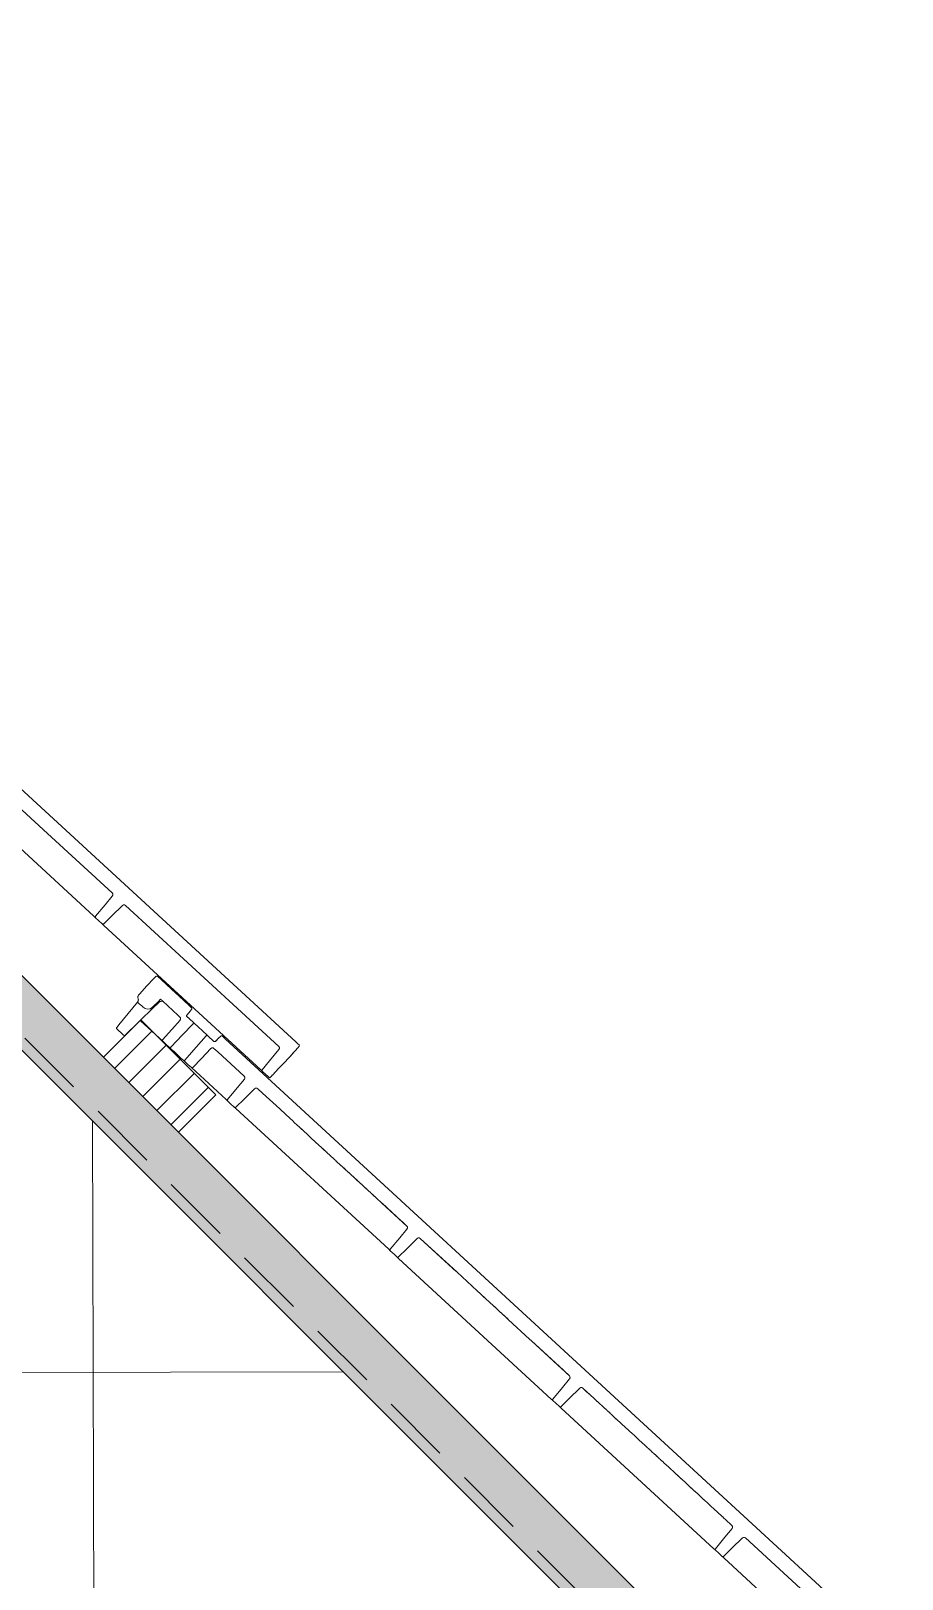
# Paper-space layout 'd-08 roof detail ' of a CAD drawing. Header units: millimetres. Extents: x 10 to 200, y 11 to 232.
# Drawn here: x 122.5 to 162, y 162.1 to 232.2 of the extents above; entities that cross this region are included whole.
import ezdxf
from ezdxf.xclip import XClip

# ---------------------------------------------------------------- set-up
doc = ezdxf.new("R2010")
doc.units = ezdxf.units.MM
doc.header["$MEASUREMENT"] = 0
doc.header["$XCLIPFRAME"] = 0
doc.linetypes.add('Streeplijn', pattern=[4.687, 3.125, -1.562])
doc.linetypes.add('Wipeout_Contour', pattern=[1000, 0, -1000])
doc.layers.add('Info - 1_50_100', color=7, linetype='Continuous')
doc.layers.add('Info - 1_5_10', color=7, linetype='Continuous')

# ---------------------------------------------------------------- blocks, each defined once
blk = doc.blocks.new('Drawing_2_1', base_point=(-4954.521, -1.723))
at = {"color": 254, "linetype": 'Wipeout_Contour', "lineweight": 0, "ltscale": 846.702733}
blk.add_wipeout([(10, 88.977), (200, 88.977), (200, 232.183), (10, 232.183)], dxfattribs=at)
at = {"layer": 'Info - 1_50_100', "linetype": 'Continuous', "lineweight": 0, "true_color": 0xffffff}
blk.add_hatch(color=7, dxfattribs=at).paths.add_polyline_path([(88.776, 219.412), (177.235, 130.952), (178.932, 132.649), (90.473, 221.109)])
at = {"layer": 'Info - 1_50_100', "linetype": 'Continuous', "lineweight": 0, "true_color": 0x000000}
h = blk.add_hatch(dxfattribs=at)
h.set_pattern_fill('415_Isolatie_ruit_0001', color=18, style=0, pattern_type=2)
h.set_pattern_definition([(90.152, (125.413, 147.419), (23.936, 0.0634), []), (180.152, (125.413, 147.419), (-0.064, 24.0634), [])])
h.paths.add_polyline_path([(71.098, 201.734), (159.557, 113.275), (177.235, 130.952), (88.776, 219.412)])
at = {"layer": 'Info - 1_5_10', "linetype": 'Continuous', "lineweight": 0, "true_color": 0x99a3a6}
h = blk.add_hatch(dxfattribs=at)
h.set_pattern_fill('310_Naaldhout__01__0001', color=253, style=0, pattern_type=2)
h.set_pattern_definition([(45, (-4954.5206, -1.72305), (-0.6363961, 0.6363961), [])])
h.paths.add_polyline_path([(127.525, 187.45), (125.828, 185.753), (129.222, 182.359), (130.919, 184.056)])
at = {"layer": 'Info - 1_50_100', "color": 3, "linetype": 'Streeplijn', "lineweight": 0}
blk.add_line((89.129, 219.765), (177.588, 131.306), dxfattribs=at)
at = {"layer": 'Info - 1_50_100', "color": 1, "linetype": 'Continuous', "lineweight": 0}
for p, q in [((118.487, 198.491), (125.401, 192.129)), ((126.219, 193.184), (123.3, 195.87)), ((125.984, 192.751), (125.984, 192.751)), ((126.246, 193.142), (126.219, 193.184)), ((126.228, 193.047), (126.249, 193.092)), ((126.249, 193.092), (126.246, 193.142)), ((126.691, 192.62), (126.735, 192.645)), ((126.735, 192.645), (126.785, 192.646)), ((126.785, 192.646), (126.829, 192.622)), ((125.474, 192.062), (125.401, 192.129)), ((125.463, 192.117), (125.459, 192.107)), ((125.46, 192.094), (125.46, 192.083)), ((125.46, 192.083), (125.466, 192.074)), ((125.474, 192.062), (125.604, 191.942)), ((125.84, 191.788), (126.215, 192.155)), ((126.417, 192.352), (126.417, 192.352)), ((125.846, 191.72), (125.773, 191.787)), ((125.782, 191.782), (125.773, 191.787)), ((125.819, 191.776), (125.809, 191.775)), ((125.831, 191.782), (125.84, 191.788)), ((132.943, 185.188), (125.846, 191.72)), ((128.114, 189.318), (127.776, 188.963)), ((128.178, 189.384), (128.204, 189.412)), ((128.226, 189.425), (128.204, 189.412)), ((128.246, 189.426), (128.226, 189.425)), ((128.269, 189.417), (128.252, 189.426)), ((128.838, 188.95), (128.811, 188.92)), ((128.838, 188.95), (129.279, 188.543)), ((129.252, 188.514), (128.926, 188.815)), ((129.252, 188.514), (129.279, 188.543)), ((129.252, 188.514), (129.684, 188.116)), ((133.761, 186.243), (130.763, 189.003)), ((127.374, 188.243), (127.375, 188.243)), ((127.375, 188.243), (127.383, 188.236)), ((127.383, 188.236), (127.451, 188.176)), ((127.451, 188.176), (127.558, 188.073)), ((127.618, 188.017), (127.558, 188.073)), ((127.715, 187.952), (127.618, 188.017)), ((127.829, 187.928), (127.715, 187.952)), ((127.829, 187.928), (127.944, 187.95)), ((128.042, 188.014), (127.944, 187.95)), ((128.345, 188.31), (128.042, 188.014)), ((128.377, 188.345), (128.345, 188.31)), ((128.375, 188.281), (128.376, 188.281)), ((128.436, 188.282), (128.376, 188.281)), ((128.401, 188.37), (128.377, 188.345)), ((128.409, 188.38), (128.401, 188.37)), ((128.513, 188.283), (128.409, 188.38)), ((128.513, 188.283), (129.187, 187.663)), ((129.794, 187.897), (129.819, 187.927)), ((129.822, 187.933), (129.83, 187.95)), ((129.828, 187.975), (129.829, 187.956)), ((126.419, 187.08), (126.418, 187.078)), ((126.419, 187.055), (126.419, 187.053)), ((126.428, 187.101), (126.488, 187.173)), ((126.433, 187.032), (126.432, 187.034)), ((126.488, 187.173), (126.494, 187.18)), ((127.103, 187.037), (126.809, 186.75)), ((127.103, 187.037), (127.14, 187.073)), ((127.501, 187.397), (127.458, 187.384)), ((127.501, 187.397), (127.526, 187.385)), ((127.525, 187.449), (127.526, 187.45)), ((127.526, 187.385), (128.509, 186.479)), ((128.919, 187.014), (129.292, 187.433)), ((129.298, 187.552), (129.285, 187.573)), ((129.315, 187.478), (129.304, 187.457)), ((129.313, 187.53), (129.314, 187.505)), ((129.591, 187.641), (129.593, 187.646)), ((129.592, 187.616), (129.592, 187.622)), ((129.603, 187.6), (129.606, 187.595)), ((129.606, 187.595), (129.87, 187.352)), ((129.606, 187.595), (129.689, 187.519)), ((129.606, 187.595), (129.671, 187.535)), ((129.671, 187.535), (129.675, 187.532)), ((129.675, 187.532), (129.673, 187.534)), ((129.673, 187.534), (129.686, 187.521)), ((129.689, 187.519), (129.691, 187.517)), ((129.691, 187.517), (129.711, 187.499)), ((129.711, 187.499), (129.718, 187.492)), ((129.711, 187.499), (129.715, 187.495)), ((129.715, 187.495), (129.756, 187.457)), ((129.756, 187.457), (129.764, 187.45)), ((129.764, 187.45), (129.77, 187.445)), ((129.891, 187.333), (129.883, 187.34)), ((129.883, 187.34), (129.89, 187.329)), ((129.912, 187.313), (129.891, 187.333)), ((129.898, 187.292), (129.892, 187.281)), ((129.897, 187.318), (129.898, 187.305)), ((129.947, 187.281), (129.912, 187.313)), ((129.994, 187.238), (129.947, 187.281)), ((130.05, 187.187), (129.994, 187.238)), ((130.113, 187.128), (130.05, 187.187)), ((130.181, 187.065), (130.113, 187.128)), ((130.251, 187.001), (130.181, 187.065)), ((130.319, 186.939), (130.251, 187.001)), ((126.74, 186.749), (126.712, 186.775)), ((126.761, 186.738), (126.763, 186.737)), ((126.785, 186.737), (126.788, 186.737)), ((126.809, 186.75), (126.807, 186.748)), ((128.494, 186.526), (128.5, 186.536)), ((128.495, 186.512), (128.495, 186.501)), ((128.509, 186.479), (128.503, 186.489)), ((128.806, 186.206), (128.665, 186.336)), ((130.017, 186.205), (130.478, 186.723)), ((130.383, 186.88), (130.319, 186.939)), ((130.439, 186.828), (130.383, 186.88)), ((130.485, 186.785), (130.439, 186.828)), ((130.478, 186.723), (130.488, 186.73)), ((130.52, 186.753), (130.485, 186.785)), ((130.512, 186.738), (130.5, 186.738)), ((130.542, 186.734), (130.52, 186.753)), ((130.537, 186.733), (130.526, 186.739)), ((130.549, 186.727), (130.542, 186.734)), ((130.844, 186.462), (130.849, 186.46)), ((130.868, 186.46), (130.874, 186.46)), ((130.891, 186.47), (130.895, 186.472)), ((131.056, 186.63), (130.895, 186.472)), ((131.004, 186.579), (130.895, 186.472)), ((130.942, 186.518), (130.895, 186.472)), ((130.895, 186.472), (130.905, 186.482)), ((130.905, 186.482), (130.914, 186.491)), ((131.14, 186.711), (131.154, 186.719)), ((131.178, 186.724), (131.161, 186.724)), ((131.201, 186.716), (131.186, 186.724)), ((131.258, 186.667), (131.356, 186.577)), ((131.356, 186.577), (156.502, 163.42)), ((134.627, 186.357), (134.529, 186.447)), ((134.676, 186.312), (134.685, 186.297)), ((128.806, 186.206), (128.813, 186.2)), ((128.813, 186.2), (128.833, 186.181)), ((128.818, 186.2), (128.828, 186.194)), ((128.833, 186.181), (128.865, 186.152)), ((128.853, 186.195), (128.841, 186.195)), ((128.863, 186.201), (128.853, 186.195)), ((128.865, 186.152), (128.909, 186.111)), ((128.909, 186.111), (128.962, 186.062)), ((128.962, 186.062), (129.022, 186.007)), ((129.022, 186.007), (129.088, 185.946)), ((129.088, 185.946), (129.157, 185.883)), ((129.157, 185.883), (129.225, 185.82)), ((129.225, 185.82), (129.291, 185.759)), ((129.291, 185.759), (129.352, 185.703)), ((129.352, 185.703), (129.405, 185.654)), ((129.405, 185.654), (129.448, 185.614)), ((129.448, 185.614), (129.481, 185.584)), ((129.498, 185.617), (129.493, 185.606)), ((130.26, 185.694), (129.873, 185.289)), ((130.711, 186.158), (130.69, 186.145)), ((130.758, 186.173), (130.734, 186.172)), ((130.83, 186.15), (130.809, 186.161)), ((131.003, 185.991), (132.196, 184.892)), ((133.526, 185.81), (133.526, 185.81)), ((133.761, 186.243), (133.788, 186.201)), ((133.792, 186.151), (133.77, 186.106)), ((133.788, 186.201), (133.792, 186.151)), ((134.267, 185.777), (134.433, 185.963)), ((134.433, 185.963), (134.494, 186.032)), ((134.691, 186.264), (134.684, 186.249)), ((134.69, 186.29), (134.691, 186.273)), ((129.481, 185.584), (129.501, 185.566)), ((129.494, 185.593), (129.494, 185.581)), ((129.508, 185.56), (129.501, 185.57)), ((129.501, 185.566), (129.508, 185.56)), ((129.508, 185.56), (129.648, 185.43)), ((129.805, 185.286), (131.377, 183.838)), ((129.816, 185.28), (129.827, 185.275)), ((129.84, 185.275), (129.852, 185.275)), ((129.873, 185.289), (129.863, 185.282)), ((133.016, 185.121), (132.943, 185.188)), ((133.005, 185.176), (133.001, 185.167)), ((133.002, 185.153), (133.003, 185.142)), ((133.01, 185.13), (133.016, 185.121)), ((133.346, 185.593), (133.011, 185.189)), ((133.264, 184.893), (133.175, 184.975)), ((133.196, 184.955), (133.264, 184.893)), ((133.424, 184.892), (133.467, 184.938)), ((132.223, 184.85), (132.196, 184.892)), ((132.205, 184.755), (132.204, 184.755)), ((132.205, 184.755), (132.226, 184.8)), ((132.226, 184.8), (132.223, 184.85)), ((132.711, 184.354), (132.668, 184.329)), ((132.761, 184.354), (132.711, 184.354)), ((132.806, 184.331), (132.761, 184.354)), ((133.025, 184.129), (132.806, 184.331)), ((132.806, 184.331), (133.023, 184.131)), ((133.023, 184.131), (132.806, 184.331)), ((133.313, 184.848), (133.264, 184.893)), ((133.338, 184.836), (133.336, 184.836)), ((133.364, 184.838), (133.362, 184.837)), ((133.424, 184.892), (133.383, 184.85)), ((131.377, 183.838), (131.45, 183.771)), ((131.44, 183.826), (131.435, 183.816)), ((131.436, 183.802), (131.437, 183.792)), ((131.437, 183.792), (131.442, 183.783)), ((131.58, 183.651), (131.45, 183.771)), ((131.822, 183.428), (131.749, 183.495)), ((131.749, 183.495), (131.759, 183.49)), ((131.808, 183.491), (131.817, 183.496)), ((131.817, 183.496), (132.192, 183.863)), ((133.025, 184.129), (133.804, 183.412)), ((131.785, 183.484), (131.796, 183.484)), ((131.822, 183.428), (138.733, 177.064)), ((134.388, 182.873), (134.388, 182.872)), ((134.426, 182.839), (134.449, 182.817)), ((134.714, 182.573), (134.865, 182.434)), ((134.762, 182.529), (134.876, 182.424)), ((135.059, 182.256), (135.132, 182.188)), ((135.136, 182.185), (135.132, 182.188)), ((135.139, 182.182), (135.136, 182.185)), ((135.186, 182.139), (135.139, 182.182)), ((135.186, 182.139), (135.184, 182.14)), ((135.442, 181.903), (135.41, 181.933)), ((135.689, 181.676), (135.442, 181.903)), ((135.773, 181.598), (135.768, 181.603)), ((135.772, 181.599), (135.776, 181.595)), ((135.774, 181.597), (135.772, 181.599)), ((135.772, 181.599), (135.773, 181.598)), ((135.776, 181.595), (135.774, 181.597)), ((135.783, 181.589), (135.777, 181.595)), ((135.784, 181.588), (135.783, 181.589)), ((135.784, 181.588), (135.785, 181.587)), ((135.789, 181.583), (135.785, 181.587)), ((135.8, 181.573), (135.789, 181.583)), ((135.789, 181.583), (135.789, 181.583)), ((135.801, 181.572), (135.791, 181.581)), ((135.792, 181.58), (135.792, 181.581)), ((135.802, 181.572), (135.793, 181.58)), ((135.82, 181.555), (135.802, 181.572)), ((135.802, 181.572), (135.82, 181.555)), ((135.82, 181.555), (135.802, 181.572)), ((135.811, 181.563), (135.802, 181.572)), ((135.802, 181.572), (135.81, 181.564)), ((135.81, 181.564), (135.802, 181.572)), ((135.81, 181.564), (135.829, 181.547)), ((135.819, 181.556), (135.876, 181.503)), ((135.829, 181.547), (135.829, 181.547)), ((135.829, 181.547), (135.858, 181.52)), ((135.829, 181.547), (135.848, 181.529)), ((135.829, 181.547), (135.838, 181.538)), ((135.848, 181.529), (135.838, 181.538)), ((135.876, 181.503), (135.894, 181.487)), ((135.929, 181.455), (135.894, 181.487)), ((135.894, 181.487), (135.921, 181.462)), ((135.894, 181.487), (135.913, 181.469)), ((135.894, 181.487), (135.913, 181.469)), ((135.894, 181.487), (135.895, 181.486)), ((136.082, 181.313), (136.096, 181.301)), ((136.096, 181.301), (136.089, 181.307)), ((136.098, 181.299), (136.096, 181.301)), ((136.105, 181.292), (136.257, 181.152)), ((136.114, 181.284), (136.257, 181.152)), ((136.257, 181.152), (136.258, 181.152)), ((136.262, 181.148), (136.259, 181.15)), ((136.265, 181.145), (136.262, 181.148)), ((136.265, 181.145), (136.263, 181.147)), ((136.263, 181.147), (136.265, 181.145)), ((136.269, 181.141), (136.266, 181.144)), ((136.272, 181.139), (136.267, 181.143)), ((136.267, 181.143), (136.27, 181.14)), ((136.269, 181.141), (136.28, 181.132)), ((136.269, 181.141), (136.277, 181.134)), ((136.269, 181.141), (136.274, 181.137)), ((136.27, 181.14), (136.269, 181.141)), ((136.274, 181.137), (136.272, 181.139)), ((136.275, 181.136), (136.284, 181.128)), ((136.275, 181.136), (136.282, 181.129)), ((136.275, 181.136), (136.28, 181.131)), ((136.28, 181.132), (136.287, 181.124)), ((136.28, 181.132), (136.286, 181.126)), ((136.282, 181.129), (136.289, 181.123)), ((136.284, 181.128), (136.284, 181.128)), ((136.289, 181.123), (136.287, 181.124)), ((136.289, 181.123), (136.29, 181.122)), ((136.294, 181.119), (136.292, 181.12)), ((136.295, 181.118), (136.293, 181.119)), ((136.293, 181.119), (136.294, 181.119)), ((136.338, 181.078), (136.337, 181.079)), ((136.346, 181.07), (136.344, 181.072)), ((136.344, 181.072), (136.347, 181.069)), ((136.347, 181.069), (136.346, 181.07)), ((136.588, 180.847), (136.347, 181.069)), ((136.588, 180.847), (136.596, 180.84)), ((136.596, 180.84), (136.599, 180.838)), ((136.599, 180.838), (136.596, 180.84)), ((136.609, 180.828), (136.605, 180.832)), ((136.614, 180.824), (136.609, 180.828)), ((136.632, 180.807), (136.623, 180.816)), ((136.637, 180.803), (136.632, 180.807)), ((136.641, 180.799), (136.637, 180.803)), ((136.637, 180.803), (136.65, 180.791)), ((136.65, 180.791), (136.645, 180.795)), ((136.654, 180.787), (136.65, 180.791)), ((136.658, 180.783), (136.654, 180.787)), ((136.658, 180.783), (136.667, 180.775)), ((136.667, 180.775), (136.663, 180.779)), ((136.671, 180.771), (136.667, 180.775)), ((136.687, 180.756), (136.671, 180.771)), ((136.671, 180.771), (136.696, 180.748)), ((136.682, 180.761), (136.679, 180.764)), ((136.687, 180.756), (136.682, 180.761)), ((136.69, 180.753), (136.687, 180.756)), ((136.696, 180.748), (136.69, 180.753)), ((136.717, 180.729), (136.696, 180.748)), ((136.715, 180.731), (136.701, 180.743)), ((136.715, 180.731), (136.712, 180.734)), ((136.723, 180.723), (136.715, 180.731)), ((136.72, 180.726), (136.723, 180.723)), ((136.727, 180.72), (136.723, 180.723)), ((136.731, 180.715), (136.727, 180.72)), ((136.734, 180.713), (136.731, 180.715)), ((136.737, 180.71), (136.734, 180.713)), ((136.74, 180.708), (136.737, 180.71)), ((136.747, 180.701), (136.74, 180.708)), ((136.744, 180.704), (136.747, 180.701)), ((136.749, 180.699), (136.747, 180.701)), ((136.752, 180.697), (136.749, 180.699)), ((136.782, 180.669), (136.752, 180.697)), ((136.761, 180.688), (136.758, 180.691)), ((136.791, 180.661), (136.761, 180.688)), ((136.795, 180.657), (136.768, 180.682)), ((136.768, 180.682), (136.768, 180.682)), ((136.876, 180.582), (136.887, 180.572)), ((136.876, 180.582), (136.885, 180.574)), ((136.89, 180.569), (136.899, 180.561)), ((136.902, 180.559), (136.913, 180.548)), ((136.902, 180.559), (136.91, 180.551)), ((136.916, 180.545), (136.924, 180.538)), ((136.94, 180.524), (136.928, 180.534)), ((136.928, 180.534), (136.936, 180.527)), ((137.078, 180.396), (137.076, 180.398)), ((137.085, 180.39), (137.078, 180.396)), ((137.081, 180.394), (137.085, 180.39)), ((137.088, 180.387), (137.096, 180.38)), ((137.096, 180.38), (137.096, 180.38)), ((137.107, 180.37), (137.099, 180.377)), ((137.102, 180.374), (137.107, 180.37)), ((137.11, 180.367), (137.115, 180.362)), ((137.115, 180.362), (137.127, 180.351)), ((137.127, 180.351), (137.119, 180.359)), ((137.122, 180.356), (137.127, 180.351)), ((137.135, 180.344), (137.127, 180.351)), ((137.13, 180.349), (137.135, 180.344)), ((137.166, 180.315), (137.138, 180.342)), ((137.138, 180.342), (137.138, 180.342)), ((137.138, 180.342), (137.166, 180.315)), ((137.145, 180.335), (137.148, 180.332)), ((137.148, 180.332), (137.175, 180.307)), ((137.148, 180.332), (137.184, 180.299)), ((137.184, 180.299), (137.306, 180.187)), ((137.193, 180.291), (137.309, 180.183)), ((137.306, 180.187), (137.306, 180.187)), ((137.309, 180.183), (137.309, 180.183)), ((137.312, 180.181), (137.316, 180.178)), ((137.322, 180.172), (137.316, 180.178)), ((137.322, 180.172), (137.319, 180.175)), ((137.319, 180.175), (137.322, 180.172)), ((137.327, 180.167), (137.332, 180.162)), ((137.327, 180.167), (137.331, 180.163)), ((137.331, 180.163), (137.33, 180.164)), ((137.332, 180.162), (137.335, 180.16)), ((137.338, 180.157), (137.336, 180.159)), ((137.338, 180.157), (137.344, 180.152)), ((137.342, 180.153), (137.338, 180.157)), ((137.338, 180.157), (137.341, 180.154)), ((137.344, 180.152), (137.342, 180.153)), ((137.354, 180.142), (137.346, 180.149)), ((137.346, 180.149), (137.351, 180.145)), ((137.351, 180.145), (137.348, 180.147)), ((137.355, 180.141), (137.354, 180.142)), ((137.405, 180.095), (137.401, 180.099)), ((137.401, 180.099), (137.41, 180.091)), ((137.402, 180.098), (137.405, 180.095)), ((137.405, 180.095), (137.406, 180.094)), ((137.418, 180.084), (137.415, 180.086)), ((137.415, 180.086), (137.416, 180.085)), ((137.419, 180.082), (137.418, 180.084)), ((137.423, 180.079), (137.419, 180.082)), ((137.43, 180.072), (137.424, 180.077)), ((137.433, 180.07), (137.43, 180.072)), ((137.519, 179.99), (137.433, 180.07)), ((137.433, 180.07), (137.433, 180.07)), ((137.664, 179.857), (137.665, 179.856)), ((137.669, 179.852), (137.667, 179.854)), ((137.668, 179.853), (137.667, 179.854)), ((137.669, 179.852), (137.668, 179.853)), ((137.671, 179.851), (137.669, 179.852)), ((137.672, 179.85), (137.671, 179.851)), ((137.674, 179.848), (137.672, 179.85)), ((137.675, 179.847), (137.674, 179.848)), ((137.676, 179.846), (137.675, 179.847)), ((137.677, 179.844), (137.676, 179.846)), ((137.681, 179.841), (137.677, 179.844)), ((137.678, 179.843), (137.681, 179.841)), ((137.69, 179.833), (137.681, 179.841)), ((137.681, 179.841), (137.685, 179.837)), ((137.685, 179.837), (137.69, 179.833)), ((137.696, 179.827), (137.69, 179.833)), ((137.691, 179.832), (137.693, 179.83)), ((137.693, 179.83), (137.696, 179.827)), ((137.703, 179.821), (137.696, 179.827)), ((137.696, 179.827), (137.699, 179.824)), ((137.699, 179.824), (137.703, 179.821)), ((137.7, 179.823), (137.703, 179.821)), ((137.706, 179.818), (137.703, 179.821)), ((137.703, 179.821), (137.706, 179.818)), ((137.71, 179.814), (137.706, 179.818)), ((137.706, 179.818), (137.71, 179.814)), ((137.71, 179.814), (137.712, 179.812)), ((137.715, 179.81), (137.712, 179.812)), ((137.72, 179.805), (137.715, 179.81)), ((137.719, 179.807), (137.723, 179.802)), ((137.723, 179.802), (137.723, 179.803)), ((137.723, 179.803), (137.729, 179.797)), ((137.729, 179.797), (137.734, 179.792)), ((137.734, 179.792), (137.738, 179.788)), ((137.742, 179.785), (137.738, 179.788)), ((137.749, 179.778), (137.742, 179.785)), ((137.742, 179.785), (137.75, 179.777)), ((137.748, 179.78), (137.75, 179.777)), ((137.758, 179.77), (137.75, 179.777)), ((137.75, 179.777), (137.761, 179.767)), ((137.759, 179.769), (137.756, 179.772)), ((137.757, 179.771), (137.759, 179.769)), ((137.761, 179.768), (137.759, 179.769)), ((137.763, 179.766), (137.761, 179.768)), ((137.773, 179.757), (137.763, 179.766)), ((137.767, 179.762), (137.766, 179.763)), ((137.778, 179.751), (137.767, 179.762)), ((137.767, 179.762), (137.781, 179.749)), ((137.77, 179.759), (137.781, 179.749)), ((137.786, 179.744), (137.773, 179.757)), ((137.773, 179.757), (137.791, 179.74)), ((137.808, 179.724), (137.814, 179.719)), ((137.822, 179.711), (137.829, 179.705)), ((137.847, 179.688), (137.838, 179.697)), ((137.854, 179.682), (137.847, 179.688)), ((137.87, 179.667), (137.864, 179.673)), ((137.881, 179.657), (137.872, 179.665)), ((137.887, 179.652), (137.881, 179.657)), ((137.894, 179.645), (137.898, 179.641)), ((137.905, 179.635), (137.901, 179.639)), ((137.928, 179.613), (137.908, 179.632)), ((137.925, 179.616), (137.908, 179.632)), ((137.932, 179.61), (137.95, 179.593)), ((137.95, 179.593), (137.932, 179.61)), ((137.968, 179.577), (137.954, 179.59)), ((137.986, 179.561), (137.971, 179.574)), ((137.986, 179.561), (137.989, 179.558)), ((137.992, 179.555), (138.005, 179.542)), ((138.01, 179.538), (138.027, 179.523)), ((138.027, 179.523), (138.01, 179.538)), ((138.031, 179.518), (138.044, 179.507)), ((138.06, 179.492), (138.048, 179.503)), ((138.064, 179.488), (138.075, 179.479)), ((138.079, 179.475), (138.096, 179.459)), ((138.079, 179.475), (138.091, 179.463)), ((138.1, 179.455), (138.111, 179.445)), ((138.13, 179.427), (138.115, 179.441)), ((138.136, 179.422), (138.13, 179.427)), ((138.15, 179.409), (138.145, 179.414)), ((138.157, 179.403), (138.154, 179.406)), ((138.163, 179.398), (138.166, 179.395)), ((138.171, 179.39), (138.166, 179.395)), ((138.166, 179.395), (138.172, 179.389)), ((138.172, 179.389), (138.168, 179.393)), ((138.422, 179.159), (139.552, 178.118)), ((138.431, 179.151), (138.425, 179.156)), ((138.425, 179.156), (138.431, 179.151)), ((139.552, 178.118), (138.431, 179.151)), ((139.324, 178.328), (139.317, 178.334)), ((139.552, 178.118), (139.324, 178.328)), ((139.331, 178.322), (139.552, 178.118)), ((139.552, 178.118), (139.336, 178.317)), ((139.336, 178.317), (139.552, 178.118)), ((139.579, 178.076), (139.552, 178.118)), ((139.561, 177.981), (139.582, 178.026)), ((139.582, 178.026), (139.579, 178.076)), ((140.024, 177.555), (140.067, 177.58)), ((140.067, 177.58), (140.118, 177.58)), ((140.118, 177.58), (140.162, 177.557)), ((140.162, 177.557), (141.825, 176.025)), ((141.625, 176.209), (140.162, 177.557)), ((138.806, 176.997), (138.733, 177.064)), ((138.796, 177.052), (138.791, 177.042)), ((138.792, 177.028), (138.793, 177.018)), ((138.8, 177.006), (138.806, 176.997)), ((139.105, 176.721), (138.975, 176.841)), ((139.178, 176.654), (139.105, 176.721)), ((139.105, 176.721), (139.115, 176.716)), ((139.127, 176.71), (139.138, 176.71)), ((139.152, 176.71), (139.161, 176.715)), ((139.173, 176.722), (139.548, 177.089)), ((139.178, 176.654), (146.089, 170.29)), ((141.625, 176.209), (141.751, 176.093)), ((141.625, 176.209), (141.684, 176.155)), ((142.78, 175.145), (142.756, 175.168)), ((142.835, 175.095), (142.78, 175.145)), ((143.059, 174.889), (142.983, 174.959)), ((142.994, 174.948), (143.021, 174.924)), ((143.021, 174.924), (143.008, 174.936)), ((143.059, 174.889), (143.021, 174.924)), ((143.059, 174.889), (143.033, 174.912)), ((143.078, 174.871), (143.068, 174.88)), ((143.101, 174.85), (143.078, 174.871)), ((143.355, 174.616), (143.344, 174.627)), ((143.412, 174.564), (143.355, 174.616)), ((143.394, 174.58), (143.457, 174.522)), ((143.457, 174.522), (143.528, 174.457)), ((143.516, 174.467), (143.457, 174.522)), ((143.724, 174.277), (143.765, 174.239)), ((143.724, 174.277), (143.754, 174.248)), ((143.801, 174.205), (143.867, 174.145)), ((143.801, 174.205), (143.851, 174.159)), ((143.882, 174.13), (143.966, 174.053)), ((143.882, 174.13), (143.947, 174.071)), ((143.982, 174.039), (144.142, 173.891)), ((143.982, 174.039), (144.118, 173.914)), ((145.188, 172.928), (145.111, 172.999)), ((146.638, 171.592), (145.188, 172.928)), ((146.638, 171.592), (146.584, 171.643)), ((146.619, 171.61), (146.638, 171.592)), ((146.784, 171.458), (146.638, 171.592)), ((146.784, 171.458), (146.908, 171.344)), ((146.908, 171.344), (146.804, 171.44)), ((146.935, 171.302), (146.908, 171.344)), ((146.917, 171.207), (146.938, 171.252)), ((146.938, 171.252), (146.935, 171.302)), ((146.089, 170.29), (146.162, 170.223)), ((146.147, 170.268), (146.148, 170.257)), ((146.158, 170.29), (146.153, 170.281)), ((146.162, 170.223), (146.156, 170.232)), ((146.162, 170.223), (146.292, 170.103)), ((146.529, 169.948), (146.904, 170.315)), ((147.106, 170.513), (147.106, 170.513)), ((147.38, 170.781), (147.423, 170.806)), ((147.423, 170.806), (147.474, 170.806)), ((147.474, 170.806), (147.518, 170.783)), ((147.518, 170.783), (147.848, 170.479)), ((147.673, 170.639), (147.518, 170.783)), ((147.848, 170.478), (147.848, 170.479)), ((147.905, 170.426), (147.848, 170.478)), ((147.905, 170.426), (147.907, 170.424)), ((147.907, 170.424), (147.962, 170.374)), ((147.994, 170.344), (147.962, 170.374)), ((148.026, 170.315), (147.994, 170.344)), ((148.026, 170.315), (148.08, 170.265)), ((148.08, 170.265), (148.082, 170.263)), ((148.139, 170.211), (148.082, 170.263)), ((148.139, 170.211), (148.139, 170.21)), ((146.461, 169.947), (146.534, 169.88)), ((146.474, 169.941), (146.483, 169.936)), ((146.497, 169.936), (146.508, 169.936)), ((146.529, 169.948), (146.52, 169.943)), ((146.534, 169.88), (153.445, 163.516)), ((148.173, 170.179), (148.237, 170.12)), ((148.237, 170.12), (148.256, 170.102)), ((148.256, 170.102), (148.261, 170.098)), ((148.311, 170.052), (148.315, 170.048)), ((148.358, 170.009), (148.315, 170.048)), ((148.372, 169.996), (148.358, 170.009)), ((148.403, 169.967), (148.373, 169.995)), ((148.403, 169.967), (148.483, 169.894)), ((148.483, 169.894), (148.498, 169.88)), ((148.498, 169.88), (148.55, 169.832)), ((148.606, 169.78), (148.55, 169.832)), ((148.607, 169.78), (148.606, 169.78)), ((148.669, 169.722), (148.738, 169.659)), ((148.751, 169.647), (148.738, 169.659)), ((148.76, 169.639), (148.751, 169.647)), ((148.76, 169.639), (148.8, 169.602)), ((149.019, 169.4), (149.017, 169.402)), ((149.019, 169.4), (149.086, 169.338)), ((149.101, 169.325), (149.086, 169.338)), ((149.115, 169.311), (149.101, 169.325)), ((149.18, 169.252), (149.115, 169.311)), ((149.18, 169.252), (149.178, 169.254)), ((149.296, 169.145), (149.317, 169.126)), ((149.332, 169.111), (149.317, 169.126)), ((149.332, 169.111), (149.387, 169.061)), ((149.444, 169.009), (149.387, 169.061)), ((149.444, 169.008), (149.444, 169.009)), ((149.444, 169.009), (149.445, 169.008)), ((149.51, 168.948), (149.557, 168.905)), ((149.565, 168.898), (149.557, 168.905)), ((149.581, 168.883), (149.565, 168.898)), ((149.6, 168.865), (149.581, 168.883)), ((149.6, 168.865), (149.61, 168.856)), ((149.61, 168.856), (149.61, 168.856)), ((149.766, 168.712), (149.763, 168.715)), ((149.766, 168.712), (149.833, 168.65)), ((149.833, 168.65), (149.848, 168.637)), ((149.862, 168.624), (149.848, 168.637)), ((149.862, 168.624), (149.927, 168.564)), ((150.066, 168.436), (150.01, 168.488)), ((150.066, 168.436), (150.066, 168.435)), ((150.066, 168.436), (150.067, 168.435)), ((150.069, 168.433), (150.067, 168.435)), ((150.334, 168.189), (150.323, 168.199)), ((150.38, 168.147), (150.334, 168.189)), ((150.38, 168.147), (150.379, 168.147)), ((150.485, 168.051), (150.548, 167.992)), ((150.548, 167.992), (150.559, 167.982)), ((150.559, 167.982), (150.572, 167.97)), ((150.572, 167.97), (150.626, 167.92)), ((150.626, 167.92), (150.623, 167.923)), ((150.754, 167.803), (150.774, 167.784)), ((150.774, 167.784), (150.785, 167.774)), ((150.785, 167.774), (150.798, 167.762)), ((150.798, 167.762), (150.852, 167.712)), ((150.985, 167.589), (150.982, 167.592)), ((151.027, 167.551), (150.985, 167.589)), ((151.027, 167.551), (151.036, 167.543)), ((151.108, 167.477), (151.159, 167.429)), ((151.159, 167.429), (151.17, 167.419)), ((151.17, 167.419), (151.181, 167.409)), ((151.181, 167.409), (151.232, 167.362)), ((151.462, 167.15), (151.406, 167.202)), ((151.566, 167.054), (151.635, 166.991)), ((151.649, 166.979), (151.635, 166.991)), ((151.649, 166.979), (151.657, 166.971)), ((151.657, 166.971), (151.679, 166.951)), ((151.861, 166.783), (151.802, 166.837)), ((151.876, 166.769), (151.861, 166.783)), ((151.883, 166.763), (151.876, 166.769)), ((151.883, 166.763), (151.972, 166.681)), ((151.972, 166.681), (151.993, 166.662)), ((152.094, 166.568), (152.065, 166.595)), ((152.065, 166.595), (152.065, 166.595)), ((152.124, 166.541), (152.094, 166.568)), ((152.124, 166.541), (152.126, 166.539)), ((152.255, 166.42), (152.193, 166.478)), ((152.255, 166.42), (152.314, 166.366)), ((152.329, 166.352), (152.314, 166.366)), ((152.335, 166.346), (152.329, 166.352)), ((152.335, 166.346), (152.424, 166.264)), ((152.526, 166.171), (152.469, 166.223)), ((152.526, 166.171), (152.526, 166.17)), ((152.585, 166.116), (152.654, 166.053)), ((152.667, 166.041), (152.654, 166.053)), ((152.997, 165.736), (152.667, 166.041)), ((152.998, 165.736), (152.997, 165.736)), ((153.171, 165.577), (152.999, 165.735)), ((153.228, 165.524), (153.171, 165.577)), ((153.228, 165.524), (153.227, 165.524)), ((153.266, 165.489), (153.228, 165.524)), ((153.328, 165.432), (153.23, 165.523)), ((153.52, 165.255), (153.521, 165.255)), ((153.55, 165.227), (153.521, 165.255)), ((153.58, 165.2), (153.55, 165.227)), ((153.58, 165.2), (153.581, 165.199)), ((153.74, 165.053), (153.832, 164.968)), ((153.835, 164.965), (153.832, 164.968)), ((153.844, 164.956), (153.835, 164.965)), ((153.844, 164.956), (153.916, 164.89)), ((153.958, 164.852), (153.96, 164.85)), ((154.028, 164.138), (154.028, 164.138)), ((154.291, 164.528), (154.264, 164.57)), ((154.273, 164.433), (154.294, 164.478)), ((154.294, 164.478), (154.291, 164.528)), ((154.736, 164.007), (154.78, 164.031)), ((154.83, 164.032), (154.78, 164.031)), ((154.874, 164.009), (154.83, 164.032)), ((153.518, 163.449), (153.445, 163.516)), ((153.503, 163.494), (153.504, 163.483)), ((153.505, 163.47), (153.511, 163.461)), ((153.514, 163.516), (153.509, 163.507)), ((153.518, 163.449), (153.648, 163.329)), ((153.885, 163.174), (154.26, 163.541)), ((154.462, 163.738), (154.462, 163.738)), ((153.89, 163.106), (153.818, 163.173)), ((153.827, 163.168), (153.818, 163.173)), ((153.864, 163.162), (153.853, 163.162)), ((153.876, 163.169), (153.885, 163.174)), ((153.89, 163.106), (160.801, 156.742))]:
    blk.add_line(p, q, dxfattribs=at)
at = {"layer": 'Info - 1_50_100', "color": 2, "linetype": 'Continuous', "lineweight": 0}
for p, q in [((126.433, 187.032), (126.432, 187.034)), ((129.686, 187.521), (129.689, 187.519)), ((129.715, 187.495), (129.718, 187.492)), ((126.809, 186.75), (126.807, 186.748)), ((135.8, 181.573), (135.792, 181.581)), ((135.802, 181.572), (135.8, 181.573)), ((135.811, 181.563), (135.81, 181.564)), ((135.82, 181.555), (135.819, 181.556)), ((135.895, 181.486), (135.894, 181.487)), ((136.098, 181.299), (136.096, 181.301)), ((136.259, 181.15), (136.258, 181.151)), ((136.345, 181.071), (136.344, 181.072)), ((136.602, 180.834), (136.593, 180.843)), ((136.605, 180.832), (136.602, 180.834)), ((136.623, 180.816), (136.619, 180.819)), ((136.687, 180.756), (136.679, 180.764)), ((136.69, 180.753), (136.687, 180.756)), ((136.715, 180.731), (136.712, 180.734)), ((136.727, 180.72), (136.723, 180.723)), ((136.765, 180.684), (136.758, 180.691)), ((136.768, 180.682), (136.765, 180.684)), ((136.887, 180.572), (136.885, 180.574)), ((136.902, 180.559), (136.899, 180.561)), ((136.913, 180.548), (136.91, 180.551)), ((136.928, 180.534), (136.924, 180.538)), ((136.94, 180.524), (136.936, 180.527)), ((137.076, 180.398), (137.069, 180.405)), ((137.085, 180.39), (137.076, 180.398)), ((137.088, 180.387), (137.085, 180.39)), ((137.099, 180.377), (137.096, 180.38)), ((137.11, 180.367), (137.107, 180.37)), ((137.127, 180.351), (137.119, 180.359)), ((137.13, 180.349), (137.127, 180.351)), ((137.145, 180.335), (137.138, 180.342)), ((137.148, 180.332), (137.145, 180.335)), ((137.354, 180.142), (137.346, 180.149)), ((137.355, 180.141), (137.354, 180.142)), ((137.429, 180.074), (137.423, 180.079)), ((137.43, 180.072), (137.429, 180.074)), ((137.666, 179.855), (137.665, 179.856)), ((137.675, 179.847), (137.674, 179.848)), ((137.724, 179.801), (137.723, 179.803)), ((137.734, 179.792), (137.733, 179.793)), ((137.816, 179.717), (137.814, 179.719)), ((137.831, 179.703), (137.829, 179.705)), ((137.847, 179.688), (137.844, 179.691)), ((137.879, 179.659), (137.87, 179.667)), ((137.887, 179.652), (137.879, 179.659)), ((137.889, 179.649), (137.887, 179.652)), ((137.905, 179.635), (137.898, 179.641)), ((137.908, 179.632), (137.905, 179.635)), ((137.932, 179.61), (137.928, 179.613)), ((137.954, 179.59), (137.95, 179.593)), ((137.971, 179.574), (137.968, 179.577)), ((137.992, 179.555), (137.989, 179.558)), ((138.171, 179.39), (138.17, 179.391)), ((138.431, 179.151), (138.428, 179.153)), ((147.962, 170.374), (147.905, 170.426)), ((148.082, 170.263), (148.026, 170.315)), ((148.55, 169.832), (148.498, 169.88)), ((149.387, 169.061), (149.332, 169.111)), ((150.982, 167.592), (150.979, 167.595)), ((152.065, 166.595), (152.063, 166.597))]:
    blk.add_line(p, q, dxfattribs=at)
at = {"layer": 'Info - 1_50_100', "color": 2, "linetype": 'Continuous', "lineweight": 0, "flags": 128}
for points in [[(95.775, 222.101), (95.79, 222.093), (95.847, 222.044), (95.945, 221.954), (121.099, 198.806), (134.529, 186.447), (134.627, 186.357), (134.676, 186.312), (134.685, 186.297)], [(126.219, 193.184), (123.3, 195.87), (119.471, 199.394)], [(125.459, 192.107), (125.463, 192.117), (125.469, 192.13), (125.903, 192.653), (126.228, 193.047)], [(126.691, 192.62), (126.215, 192.155), (125.84, 191.788), (125.831, 191.782), (125.819, 191.776)], [(133.761, 186.243), (130.763, 189.003), (126.829, 192.622)], [(125.46, 192.083), (125.46, 192.094), (125.459, 192.107)], [(125.795, 191.775), (125.782, 191.782), (125.773, 191.787), (125.604, 191.942), (125.474, 192.062), (125.466, 192.074), (125.46, 192.083)], [(125.819, 191.776), (125.809, 191.775), (125.795, 191.775)], [(126.418, 187.078), (126.428, 187.101), (126.488, 187.173), (126.494, 187.18), (126.526, 187.219), (127.374, 188.243), (127.399, 188.286), (127.405, 188.336), (127.407, 188.352), (127.395, 188.401), (127.384, 188.451), (127.39, 188.507), (127.394, 188.518), (127.42, 188.563), (127.457, 188.605), (127.474, 188.624), (127.776, 188.963), (128.114, 189.318), (128.169, 189.375), (128.178, 189.384), (128.204, 189.412), (128.221, 189.422)], [(128.226, 189.425), (128.246, 189.426)], [(128.252, 189.426), (128.269, 189.417), (128.668, 189.052), (128.926, 188.815), (129.252, 188.514), (129.684, 188.116), (129.815, 187.996), (129.828, 187.975)], [(128.376, 188.281), (128.012, 187.926), (127.526, 187.45), (127.14, 187.073), (127.103, 187.037), (126.809, 186.75), (126.788, 186.737)], [(128.513, 188.283), (128.436, 188.282), (128.376, 188.281)], [(129.313, 187.53), (129.298, 187.552), (129.285, 187.573), (129.187, 187.663), (128.513, 188.283)], [(129.83, 187.95), (129.822, 187.933), (129.794, 187.897), (129.787, 187.888), (129.763, 187.86), (129.601, 187.664), (129.593, 187.646)], [(129.828, 187.975), (129.829, 187.956)], [(126.419, 187.053), (126.418, 187.078)], [(126.763, 186.737), (126.74, 186.749), (126.712, 186.775), (126.433, 187.032), (126.419, 187.053)], [(128.494, 186.526), (128.5, 186.536), (128.506, 186.548), (128.919, 187.014), (129.292, 187.433), (129.304, 187.457), (129.315, 187.478)], [(129.898, 187.292), (129.892, 187.281), (129.886, 187.269), (129.407, 186.766), (128.875, 186.208), (128.863, 186.201), (128.853, 186.195)], [(129.315, 187.478), (129.314, 187.505), (129.313, 187.53)], [(129.591, 187.641), (129.592, 187.622)], [(129.592, 187.616), (129.603, 187.6), (129.675, 187.532), (129.689, 187.519), (129.711, 187.499), (129.718, 187.492), (129.756, 187.457), (129.764, 187.45), (129.87, 187.352), (129.883, 187.34), (129.89, 187.329), (129.897, 187.318)], [(129.897, 187.318), (129.898, 187.305), (129.898, 187.292)], [(126.788, 186.737), (126.763, 186.737)], [(128.495, 186.501), (128.495, 186.512), (128.494, 186.526)], [(128.828, 186.194), (128.818, 186.2), (128.806, 186.206), (128.665, 186.336), (128.509, 186.479), (128.503, 186.489), (128.495, 186.501)], [(129.493, 185.606), (129.498, 185.617), (129.504, 185.628), (130.017, 186.205), (130.478, 186.723), (130.488, 186.73), (130.5, 186.738)], [(130.5, 186.738), (130.512, 186.738), (130.526, 186.739)], [(130.526, 186.739), (130.537, 186.733), (130.549, 186.727), (130.827, 186.471), (130.844, 186.462)], [(130.849, 186.46), (130.868, 186.46)], [(130.874, 186.46), (130.891, 186.47), (130.905, 186.482), (130.914, 186.491), (130.942, 186.518), (131.004, 186.579), (131.056, 186.63), (131.14, 186.711), (131.154, 186.719)], [(131.161, 186.724), (131.178, 186.724)], [(131.186, 186.724), (131.201, 186.716), (131.258, 186.667), (131.356, 186.577), (156.502, 163.42), (169.928, 151.056), (170.026, 150.966), (170.075, 150.921), (170.084, 150.907)], [(128.853, 186.195), (128.841, 186.195), (128.828, 186.194)], [(129.494, 185.581), (129.494, 185.593), (129.493, 185.606)], [(130.734, 186.172), (130.711, 186.158), (130.69, 186.145), (130.26, 185.694), (129.873, 185.289), (129.863, 185.282), (129.852, 185.275)], [(130.785, 186.174), (130.758, 186.173), (130.734, 186.172)], [(132.196, 184.892), (131.003, 185.991), (130.83, 186.15), (130.809, 186.161), (130.785, 186.174)], [(133.001, 185.167), (133.005, 185.176), (133.011, 185.189), (133.346, 185.593), (133.77, 186.106)], [(134.691, 186.264), (134.684, 186.249), (134.635, 186.191), (134.494, 186.032), (134.433, 185.963), (134.403, 185.93), (134.267, 185.777), (133.956, 185.45), (133.94, 185.434), (133.897, 185.388), (133.845, 185.335), (133.769, 185.254), (133.476, 184.947), (133.467, 184.938), (133.424, 184.892), (133.383, 184.85), (133.364, 184.838)], [(134.69, 186.29), (134.691, 186.273)], [(129.827, 185.275), (129.816, 185.28), (129.805, 185.286), (129.648, 185.43), (129.508, 185.56), (129.501, 185.57), (129.494, 185.581)], [(129.852, 185.275), (129.84, 185.275), (129.827, 185.275)], [(133.003, 185.142), (133.002, 185.153), (133.001, 185.167)], [(133.336, 184.836), (133.313, 184.848), (133.264, 184.893), (133.196, 184.955), (133.175, 184.975), (133.016, 185.121), (133.01, 185.13), (133.003, 185.142)], [(131.435, 183.816), (131.44, 183.826), (131.445, 183.838), (131.879, 184.362), (132.204, 184.755)], [(132.668, 184.329), (132.192, 183.863), (131.817, 183.496), (131.808, 183.491), (131.796, 183.484)], [(134.078, 183.159), (133.804, 183.412), (133.025, 184.129), (132.806, 184.331)], [(133.362, 184.837), (133.338, 184.836)], [(131.437, 183.792), (131.436, 183.802), (131.435, 183.816)], [(131.771, 183.484), (131.759, 183.49), (131.749, 183.495), (131.58, 183.651), (131.45, 183.771), (131.442, 183.783), (131.437, 183.792)], [(131.796, 183.484), (131.785, 183.484), (131.771, 183.484)], [(135.059, 182.256), (134.876, 182.424), (134.865, 182.434), (134.663, 182.62), (134.608, 182.671), (134.449, 182.817), (134.426, 182.839), (134.078, 183.159)], [(135.41, 181.933), (135.229, 182.099), (135.184, 182.14), (135.139, 182.182)], [(139.552, 178.118), (139.341, 178.313), (139.331, 178.322), (139.317, 178.334), (138.431, 179.151), (138.422, 179.159), (138.172, 179.389), (138.16, 179.4), (138.15, 179.409), (138.14, 179.419), (138.13, 179.427), (138.115, 179.441), (138.1, 179.455), (138.091, 179.463), (138.079, 179.475), (138.064, 179.488), (138.048, 179.503), (138.031, 179.518), (138.022, 179.527), (138.01, 179.538), (137.992, 179.555), (137.971, 179.574), (137.954, 179.59), (137.932, 179.61), (137.908, 179.632), (137.894, 179.645), (137.881, 179.657), (137.872, 179.665), (137.864, 179.673), (137.854, 179.682), (137.838, 179.697), (137.822, 179.711), (137.808, 179.724), (137.775, 179.754), (137.766, 179.763), (137.753, 179.775), (137.742, 179.785), (137.734, 179.792), (137.724, 179.801), (137.716, 179.809), (137.706, 179.818), (137.697, 179.827), (137.686, 179.836), (137.678, 179.843), (137.669, 179.852), (137.564, 179.949), (137.433, 180.07), (137.424, 180.077), (137.415, 180.086), (137.407, 180.094), (137.355, 180.141), (137.344, 180.152), (137.336, 180.159), (137.327, 180.167), (137.316, 180.178), (137.153, 180.327), (137.14, 180.339), (137.13, 180.349), (137.122, 180.356), (137.11, 180.367), (137.102, 180.374), (137.091, 180.384), (137.081, 180.394), (137.072, 180.402), (136.94, 180.524), (136.928, 180.534), (136.916, 180.545), (136.902, 180.559), (136.89, 180.569), (136.876, 180.582), (136.768, 180.682), (136.756, 180.693), (136.747, 180.701), (136.734, 180.713), (136.727, 180.72), (136.715, 180.731), (136.706, 180.739), (136.696, 180.748), (136.682, 180.761), (136.671, 180.771), (136.663, 180.779), (136.654, 180.787), (136.645, 180.795), (136.637, 180.803), (136.628, 180.811), (136.614, 180.824), (136.605, 180.832), (136.596, 180.84), (136.588, 180.847), (136.347, 181.069), (136.337, 181.079), (136.295, 181.117), (136.287, 181.124), (136.277, 181.134), (136.269, 181.141), (136.259, 181.15), (136.114, 181.284), (136.105, 181.292), (136.089, 181.307), (135.936, 181.448), (135.929, 181.455), (135.921, 181.462), (135.913, 181.469), (135.895, 181.486), (135.876, 181.503), (135.858, 181.52), (135.848, 181.529), (135.838, 181.538), (135.829, 181.547), (135.82, 181.555), (135.811, 181.563), (135.802, 181.572), (135.793, 181.58), (135.785, 181.587), (135.777, 181.595), (135.768, 181.602), (135.689, 181.676), (135.442, 181.903)], [(135.777, 181.595), (135.767, 181.604)], [(136.295, 181.117), (136.286, 181.126)], [(137.334, 180.161), (137.325, 180.169)], [(137.411, 180.09), (137.401, 180.099)], [(137.71, 179.815), (137.699, 179.824), (137.691, 179.832), (137.681, 179.841), (137.671, 179.851)], [(137.764, 179.765), (137.756, 179.772), (137.747, 179.781)], [(138.172, 179.389), (138.163, 179.398)], [(138.791, 177.042), (138.796, 177.052), (138.801, 177.064), (139.235, 177.588), (139.561, 177.981)], [(140.024, 177.555), (139.548, 177.089), (139.173, 176.722), (139.161, 176.715), (139.152, 176.71)], [(146.908, 171.344), (146.804, 171.44), (146.784, 171.458), (146.638, 171.592), (146.619, 171.61), (146.584, 171.643), (145.188, 172.928), (145.111, 172.999), (144.158, 173.877), (144.142, 173.891), (144.118, 173.914), (143.982, 174.039), (143.966, 174.053), (143.947, 174.071), (143.882, 174.13), (143.867, 174.145), (143.851, 174.159), (143.778, 174.227), (143.765, 174.239), (143.754, 174.248), (143.528, 174.457), (143.516, 174.467), (143.394, 174.58), (143.355, 174.616), (143.344, 174.627), (143.078, 174.871), (143.068, 174.88), (143.033, 174.912), (143.021, 174.924), (143.008, 174.936), (142.994, 174.948), (142.983, 174.959), (142.974, 174.967), (142.835, 175.095), (142.78, 175.145), (142.756, 175.168), (142.74, 175.182), (141.825, 176.025), (141.751, 176.093), (141.684, 176.155), (141.625, 176.209), (140.162, 177.557)], [(138.793, 177.018), (138.792, 177.028), (138.791, 177.042)], [(139.127, 176.71), (139.115, 176.716), (139.105, 176.721), (138.975, 176.841), (138.806, 176.997), (138.8, 177.006), (138.793, 177.018)], [(139.152, 176.71), (139.138, 176.71), (139.127, 176.71)], [(146.147, 170.268), (146.153, 170.281), (146.158, 170.29), (146.591, 170.814), (146.917, 171.207)], [(146.149, 170.244), (146.148, 170.257), (146.147, 170.268)], [(146.483, 169.936), (146.474, 169.941), (146.461, 169.947), (146.292, 170.103), (146.162, 170.223), (146.156, 170.232), (146.149, 170.244)], [(147.38, 170.781), (146.904, 170.315), (146.529, 169.948), (146.52, 169.943), (146.508, 169.936)], [(147.848, 170.478), (147.673, 170.639), (147.518, 170.783)], [(148.237, 170.12), (148.14, 170.21)], [(146.508, 169.936), (146.497, 169.936), (146.483, 169.936)], [(148.315, 170.048), (148.261, 170.098)], [(148.483, 169.894), (148.373, 169.995)], [(148.738, 169.659), (148.611, 169.776)], [(149.086, 169.338), (149.017, 169.402), (148.8, 169.602), (148.76, 169.639)], [(149.317, 169.126), (149.296, 169.145), (149.178, 169.254), (149.115, 169.311)], [(149.557, 168.905), (149.448, 169.005)], [(149.833, 168.65), (149.767, 168.712), (149.61, 168.856), (149.6, 168.865)], [(150.01, 168.488), (149.862, 168.624)], [(150.323, 168.199), (150.069, 168.433)], [(150.548, 167.992), (150.386, 168.142)], [(150.774, 167.784), (150.754, 167.803), (150.623, 167.923), (150.572, 167.97)], [(150.985, 167.589), (150.933, 167.637), (150.798, 167.762)], [(151.159, 167.429), (151.036, 167.543), (151.027, 167.551)], [(151.406, 167.202), (151.181, 167.409)], [(151.635, 166.991), (151.469, 167.144)], [(151.861, 166.783), (151.679, 166.951), (151.657, 166.971)], [(152.065, 166.595), (151.993, 166.662), (151.883, 166.763)], [(152.314, 166.366), (152.193, 166.478), (152.124, 166.541)], [(152.469, 166.223), (152.335, 166.346)], [(152.654, 166.053), (152.53, 166.167)], [(153.171, 165.577), (152.999, 165.735)], [(153.521, 165.255), (153.23, 165.523)], [(153.832, 164.968), (153.588, 165.193), (153.58, 165.2)], [(154.264, 164.57), (153.972, 164.839), (153.958, 164.852), (153.917, 164.89), (153.844, 164.956)], [(153.503, 163.494), (153.509, 163.507), (153.514, 163.516), (153.947, 164.04), (154.273, 164.433)], [(154.736, 164.007), (154.26, 163.541), (153.885, 163.174), (153.876, 163.169), (153.864, 163.162)], [(161.62, 157.796), (158.702, 160.484), (154.874, 164.009)], [(153.505, 163.47), (153.504, 163.483), (153.503, 163.494)], [(153.839, 163.162), (153.827, 163.168), (153.818, 163.173), (153.648, 163.329), (153.518, 163.449), (153.511, 163.461), (153.505, 163.47)], [(153.864, 163.162), (153.853, 163.162), (153.839, 163.162)]]:
    blk.add_lwpolyline(points, dxfattribs=at)
at = {"layer": 'Info - 1_50_100', "color": 1, "linetype": 'Continuous', "lineweight": 0, "flags": 128}
for points in [[(88.776, 219.412), (90.473, 221.109), (178.932, 132.649), (177.235, 130.952)], [(71.098, 201.734), (88.776, 219.412), (177.235, 130.952), (159.557, 113.275)]]:
    blk.add_lwpolyline(points, close=True, dxfattribs=at)
at = {"layer": 'Info - 1_50_100', "color": 2, "linetype": 'Continuous', "lineweight": 0, "flags": 128}
blk.add_lwpolyline([(136.347, 181.069), (136.339, 181.077)], close=True, dxfattribs=at)
at = {"layer": 'Info - 1_50_100', "color": 1, "linetype": 'Continuous', "lineweight": 0}
for p in [(133.336, 184.836), (135.783, 181.589), (136.29, 181.122), (136.599, 180.838), (136.605, 180.832), (136.712, 180.734), (136.758, 180.691), (137.332, 180.162), (137.401, 180.099), (137.667, 179.854), (137.69, 179.833), (137.712, 179.812), (137.738, 179.788), (137.766, 179.763), (138.168, 179.393)]:
    blk.add_point(p, dxfattribs=at)
at = {"layer": 'Info - 1_5_10', "color": 1, "linetype": 'Continuous', "lineweight": 0, "flags": 128}
blk.add_lwpolyline([(127.525, 187.45), (125.828, 185.753), (129.222, 182.359), (130.919, 184.056)], close=True, dxfattribs=at)

psp = doc.layouts.new('d-08 roof detail ')

# ---------------------------------------------------------------- block references
at = {"color": 4, "linetype": 'Continuous', "lineweight": 0}
ref = psp.add_blockref('Drawing_2_1', (-4954.521, -1.723), dxfattribs=at)
XClip(ref).set_block_clipping_path([(10, 88.9766866464), (200, 232.1825847889)])

doc.saveas('drawing.dxf')
